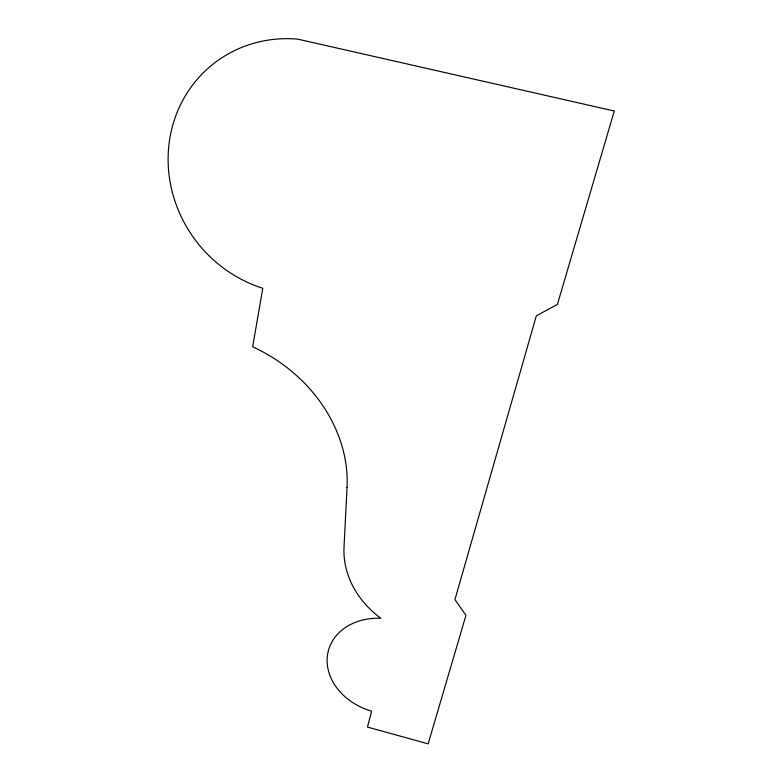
<?xml version="1.0" encoding="UTF-8"?>
<svg xmlns="http://www.w3.org/2000/svg" width="783" height="783" viewBox="0 0 783 783"><rect width="100%" height="100%" fill="white"/><g stroke="black" fill="none" stroke-linecap="round" stroke-linejoin="round"><path stroke-width="1.17" d="M347.035 487.418L344.021 547.209A97.278 82.254 13.1 0 0 380.822 618.276A58.431 46.921 16.1 0 0 327.294 656.702A58.431 46.921 16.1 0 0 371.622 711.179L367.462 727.074L428.154 743.85L465.954 615.321L454.943 599.553L536.335 315.823L557.408 304.411L614.283 111.02L297.834 39.15A130.507 123.107 52.3 0 0 169.353 141.469A130.507 123.107 52.3 0 0 262.785 288.281L252.655 346.83A147.674 125.407 29.9 0 1 347.035 487.418"/></g></svg>
